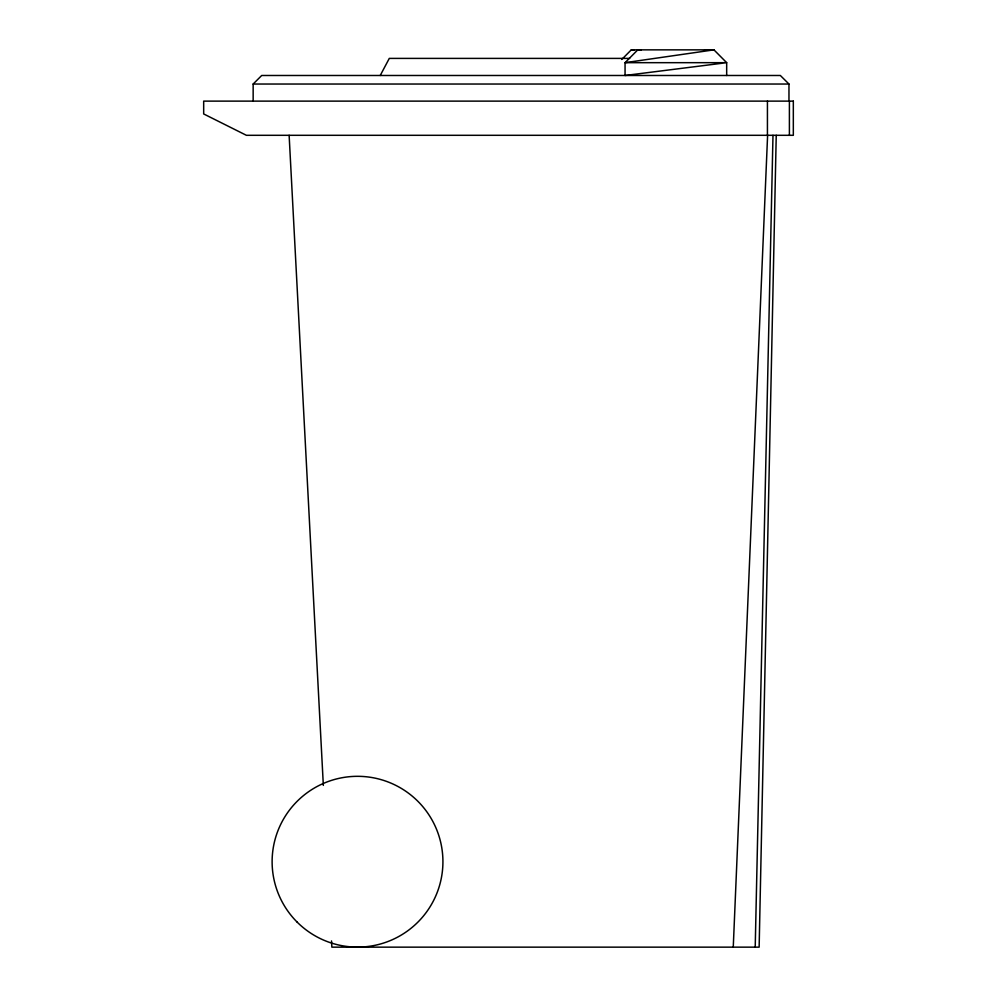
<?xml version="1.0" encoding="UTF-8"?>
<svg xmlns="http://www.w3.org/2000/svg" width="997" height="997" viewBox="0 0 997 997"><rect width="100%" height="100%" fill="white"/><g stroke="black" fill="none" stroke-linecap="round" stroke-linejoin="round"><path stroke-width="1.5" d="M776.239 135.305L759.141 947.15L331.864 947.15L331.527 940.931M755.215 947.15L772.987 135.305M733.256 947.15L767.603 135.305M380.231 75.485L389.291 58.399L629.643 58.399M621.754 59.459L631.3 49.85L713.939 49.85L726.676 62.674L726.676 75.485M253.151 101.121L253.151 84.035L261.7 75.485L780.339 75.485L788.963 84.035L788.963 101.121M704.455 50.286L707.534 49.85M713.939 49.85L625.057 62.674L625.057 75.485L726.676 62.674L625.057 62.674L637.793 49.85L640.859 50.286M253.151 84.035L788.963 84.035M631.3 49.85L634.366 50.286M289.13 135.305L323.34 785.399M789.4 101.121L789.4 135.305M767.428 101.121L767.428 135.305M793.325 101.121L203.675 101.121L203.675 113.945L246.396 135.305L793.325 135.305L793.325 101.121M297.143 922.113A85.393 85.393 0 0 0 440.013 883.816A85.393 85.393 0 0 0 335.416 779.23A85.393 85.393 0 0 0 297.143 922.113"/></g></svg>
